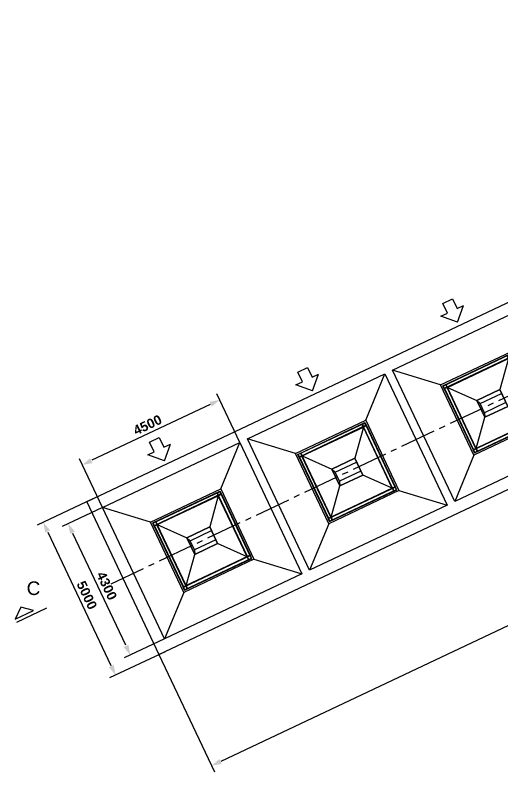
# Model space of a CAD drawing. Extents: x -115306 to 97263, y 46189 to 262006.
# Drawn here: x -70930 to -56493, y 187211 to 209611 of the extents above; entities that cross this region are included whole.
import ezdxf

# ---------------------------------------------------------------- set-up
doc = ezdxf.new("R2010")
doc.units = 0
doc.header["$LTSCALE"] = 508
doc.header["$PDMODE"] = 1
doc.header["$PDSIZE"] = -2
doc.linetypes.add('STYLE_06', pattern=[3.125, 2.083359, -0.347214, 0.347214, -0.347214])
doc.layers.get('0').update_dxf_attribs({"linetype": 'CONTINUOUS'})
doc.layers.get('DEFPOINTS').update_dxf_attribs({"linetype": 'CONTINUOUS'})
doc.layers.add('INSTALACION_NUEVA', color=7, linetype='CONTINUOUS')
doc.styles.add('ARIAL', font='arial.ttf')
doc.styles.add('ARIAL-B', font='arialbd.ttf')
doc.dimstyles.new('ISO', dxfattribs={"dimtxt": 282.222222, "dimasz": 317.5, "dimexe": 200, "dimexo": 0, "dimgap": 1, "dimtad": 1, "dimdec": 1, "dimzin": 15, "dimdsep": 46, "dimtxsty": 'ARIAL-B', "dimblk": 'VW_FILLEDARROW', "dimcen": 0, "dimadec": 0, "dimazin": 0, "dimtfac": 1, "dimtdec": 1, "dimtix": 1, "dimtmove": 0, "dimatfit": 0, "dimldrblk": 'VW_FILLEDARROW', "dimfxl": 1, "dimtolj": 1, "dimtzin": 15, "dimarcsym": 0})

# ---------------------------------------------------------------- blocks, each defined once
blk = doc.blocks.new('*U1048')
at = {"layer": 'INSTALACION_NUEVA', "color": 1, "linetype": 'Continuous'}
blk.add_lwpolyline([(-32783, -24356), (-34771, -25297), (-34814, -25207), (-32825, -24266)], close=True, dxfattribs=at)
at = {"layer": 'INSTALACION_NUEVA', "color": 5, "linetype": 'Continuous'}
for points in [[(-32787, -24347), (-34776, -25288), (-34810, -25216), (-32821, -24275)], [(-32868, -24386), (-32877, -24390), (-32911, -24318), (-32902, -24314)], [(-32787, -24347), (-32796, -24352), (-32830, -24279), (-32821, -24275)], [(-34810, -25216), (-34776, -25288), (-34767, -25284), (-34801, -25211)], [(-34728, -25177), (-34694, -25249), (-34685, -25245), (-34719, -25173)]]:
    blk.add_lwpolyline(points, close=True, dxfattribs=at)
blk = doc.blocks.new('*U1049')
at = {"layer": 'INSTALACION_NUEVA', "color": 1, "linetype": 'Continuous'}
blk.add_lwpolyline([(-31928, -26164), (-32018, -26207), (-32873, -24399), (-32783, -24356)], close=True, dxfattribs=at)
at = {"layer": 'INSTALACION_NUEVA', "color": 4, "linetype": 'Continuous'}
blk.add_lwpolyline([(-31937, -26169), (-32009, -26203), (-32864, -24395), (-32792, -24361)], close=True, dxfattribs=at)
blk = doc.blocks.new('*U1050')
at = {"layer": 'INSTALACION_NUEVA', "color": 1, "linetype": 'Continuous'}
blk.add_lwpolyline([(-31885, -26255), (-31928, -26164), (-33916, -27105), (-33874, -27195)], close=True, dxfattribs=at)
at = {"layer": 'INSTALACION_NUEVA', "color": 5, "linetype": 'Continuous'}
for points in [[(-31889, -26246), (-31923, -26173), (-33912, -27114), (-33878, -27186)], [(-31889, -26246), (-31923, -26173), (-31932, -26178), (-31898, -26250)], [(-31970, -26284), (-32005, -26212), (-32014, -26216), (-31979, -26289)], [(-33796, -27148), (-33831, -27076), (-33822, -27071), (-33787, -27144)], [(-33878, -27186), (-33912, -27114), (-33903, -27110), (-33869, -27182)]]:
    blk.add_lwpolyline(points, close=True, dxfattribs=at)
blk = doc.blocks.new('*U1051')
at = {"layer": 'INSTALACION_NUEVA', "color": 1, "linetype": 'Continuous'}
blk.add_lwpolyline([(-34771, -25297), (-33916, -27105), (-33826, -27062), (-34681, -25254)], close=True, dxfattribs=at)
at = {"layer": 'INSTALACION_NUEVA', "color": 4, "linetype": 'Continuous'}
blk.add_lwpolyline([(-34762, -25293), (-33907, -27101), (-33835, -27067), (-34690, -25259)], close=True, dxfattribs=at)
blk = doc.blocks.new('*U1052')
at = {"layer": 'INSTALACION_NUEVA', "color": 1, "linetype": 'Continuous'}
for p, q in [((-32873, -24399), (-33128, -25322)), ((-34681, -25254), (-33806, -25642)), ((-32018, -26207), (-32893, -25819)), ((-33826, -27062), (-33571, -26140))]:
    blk.add_line(p, q, dxfattribs=at)
for points in [[(-32018, -26207), (-33826, -27062), (-34681, -25254), (-32873, -24399)], [(-33806, -25642), (-33571, -26140), (-32893, -25819), (-33128, -25322)]]:
    blk.add_lwpolyline(points, close=True, dxfattribs=at)
blk = doc.blocks.new('*U1053')
at = {"layer": 'INSTALACION_NUEVA', "color": 1, "linetype": 'Continuous'}
for p, q in [((-33707, -25734), (-33806, -25642)), ((-33579, -26005), (-33571, -26140))]:
    blk.add_line(p, q, dxfattribs=at)
for points in [[(-33806, -25642), (-33128, -25322), (-32893, -25819), (-33571, -26140)], [(-33707, -25734), (-33075, -25435), (-32946, -25706), (-33579, -26005)]]:
    blk.add_lwpolyline(points, close=True, dxfattribs=at)
blk = doc.blocks.new('*U1054')
at = {"layer": 'INSTALACION_NUEVA', "color": 4}
for name in ['*U1048', '*U1049', '*U1051', '*U1053', '*U1050']:
    blk.add_blockref(name, (0, 0), dxfattribs=at)
at = {"layer": 'INSTALACION_NUEVA', "color": 1}
blk.add_blockref('*U1052', (0, 0), dxfattribs=at)
blk = doc.blocks.new('*U1055')
at = {"layer": 'INSTALACION_NUEVA', "color": 1, "linetype": 'Continuous'}
for p, q in [((-32801, -24199), (-32235, -22825)), ((-34881, -25183), (-36303, -24749)), ((-31818, -26279), (-30396, -26712)), ((-33897, -27262), (-34464, -28636))]:
    blk.add_line(p, q, dxfattribs=at)
for points in [[(-30396, -26712), (-34464, -28636), (-36303, -24749), (-32235, -22825)], [(-31818, -26279), (-33897, -27262), (-34881, -25183), (-32801, -24199)]]:
    blk.add_lwpolyline(points, close=True, dxfattribs=at)
at = {"layer": 'INSTALACION_NUEVA', "color": 4}
blk.add_blockref('*U1054', (0, 0), dxfattribs=at)
blk = doc.blocks.new('*U1056')
at = {"layer": 'INSTALACION_NUEVA', "color": 1, "linetype": 'Continuous'}
blk.add_lwpolyline([(-37077, -26387), (-39065, -27328), (-39108, -27237), (-37119, -26297)], close=True, dxfattribs=at)
at = {"layer": 'INSTALACION_NUEVA', "color": 5, "linetype": 'Continuous'}
for points in [[(-37081, -26378), (-39070, -27319), (-39104, -27246), (-37115, -26306)], [(-37162, -26417), (-37171, -26421), (-37205, -26349), (-37196, -26344)], [(-37081, -26378), (-37090, -26382), (-37124, -26310), (-37115, -26306)], [(-39104, -27246), (-39070, -27319), (-39061, -27314), (-39095, -27242)], [(-39023, -27208), (-38988, -27280), (-38979, -27276), (-39013, -27204)]]:
    blk.add_lwpolyline(points, close=True, dxfattribs=at)
blk = doc.blocks.new('*U1057')
at = {"layer": 'INSTALACION_NUEVA', "color": 1, "linetype": 'Continuous'}
blk.add_lwpolyline([(-36222, -28195), (-36312, -28238), (-37167, -26430), (-37077, -26387)], close=True, dxfattribs=at)
at = {"layer": 'INSTALACION_NUEVA', "color": 4, "linetype": 'Continuous'}
blk.add_lwpolyline([(-36231, -28199), (-36303, -28234), (-37158, -26426), (-37086, -26391)], close=True, dxfattribs=at)
blk = doc.blocks.new('*U1058')
at = {"layer": 'INSTALACION_NUEVA', "color": 1, "linetype": 'Continuous'}
blk.add_lwpolyline([(-36179, -28286), (-36222, -28195), (-38210, -29136), (-38168, -29226)], close=True, dxfattribs=at)
at = {"layer": 'INSTALACION_NUEVA', "color": 5, "linetype": 'Continuous'}
for points in [[(-36183, -28277), (-36217, -28204), (-38206, -29145), (-38172, -29217)], [(-36183, -28277), (-36217, -28204), (-36226, -28209), (-36192, -28281)], [(-36264, -28315), (-36299, -28243), (-36308, -28247), (-36273, -28319)], [(-38090, -29179), (-38125, -29106), (-38116, -29102), (-38081, -29174)], [(-38172, -29217), (-38206, -29145), (-38197, -29141), (-38163, -29213)]]:
    blk.add_lwpolyline(points, close=True, dxfattribs=at)
blk = doc.blocks.new('*U1059')
at = {"layer": 'INSTALACION_NUEVA', "color": 1, "linetype": 'Continuous'}
blk.add_lwpolyline([(-39065, -27328), (-38210, -29136), (-38120, -29093), (-38975, -27285)], close=True, dxfattribs=at)
at = {"layer": 'INSTALACION_NUEVA', "color": 4, "linetype": 'Continuous'}
blk.add_lwpolyline([(-39056, -27323), (-38201, -29131), (-38129, -29097), (-38984, -27289)], close=True, dxfattribs=at)
blk = doc.blocks.new('*U1060')
at = {"layer": 'INSTALACION_NUEVA', "color": 1, "linetype": 'Continuous'}
for p, q in [((-37167, -26430), (-37422, -27353)), ((-38975, -27285), (-38100, -27673)), ((-36312, -28238), (-37187, -27850)), ((-38120, -29093), (-37865, -28170))]:
    blk.add_line(p, q, dxfattribs=at)
for points in [[(-36312, -28238), (-38120, -29093), (-38975, -27285), (-37167, -26430)], [(-38100, -27673), (-37865, -28170), (-37187, -27850), (-37422, -27353)]]:
    blk.add_lwpolyline(points, close=True, dxfattribs=at)
blk = doc.blocks.new('*U1061')
at = {"layer": 'INSTALACION_NUEVA', "color": 1, "linetype": 'Continuous'}
for p, q in [((-38001, -27765), (-38100, -27673)), ((-37873, -28036), (-37865, -28170))]:
    blk.add_line(p, q, dxfattribs=at)
for points in [[(-38100, -27673), (-37422, -27353), (-37187, -27850), (-37865, -28170)], [(-38001, -27765), (-37369, -27466), (-37240, -27737), (-37873, -28036)]]:
    blk.add_lwpolyline(points, close=True, dxfattribs=at)
blk = doc.blocks.new('*U1062')
at = {"layer": 'INSTALACION_NUEVA', "color": 4}
for name in ['*U1056', '*U1057', '*U1059', '*U1061', '*U1058']:
    blk.add_blockref(name, (0, 0), dxfattribs=at)
at = {"layer": 'INSTALACION_NUEVA', "color": 1}
blk.add_blockref('*U1060', (0, 0), dxfattribs=at)
blk = doc.blocks.new('*U1063')
at = {"layer": 'INSTALACION_NUEVA', "color": 1, "linetype": 'Continuous'}
for p, q in [((-37096, -26230), (-36529, -24856)), ((-39175, -27214), (-40597, -26780)), ((-36112, -28309), (-34690, -28743)), ((-38191, -29293), (-38758, -30667))]:
    blk.add_line(p, q, dxfattribs=at)
for points in [[(-34690, -28743), (-38758, -30667), (-40597, -26780), (-36529, -24856)], [(-36112, -28309), (-38191, -29293), (-39175, -27214), (-37096, -26230)]]:
    blk.add_lwpolyline(points, close=True, dxfattribs=at)
at = {"layer": 'INSTALACION_NUEVA', "color": 4}
blk.add_blockref('*U1062', (0, 0), dxfattribs=at)
blk = doc.blocks.new('*U1064')
at = {"layer": 'INSTALACION_NUEVA', "color": 1, "linetype": 'Continuous'}
blk.add_lwpolyline([(-41371, -28418), (-43359, -29359), (-43402, -29268), (-41413, -28328)], close=True, dxfattribs=at)
at = {"layer": 'INSTALACION_NUEVA', "color": 5, "linetype": 'Continuous'}
for points in [[(-41375, -28409), (-43364, -29349), (-43398, -29277), (-41409, -28337)], [(-41456, -28447), (-41465, -28452), (-41499, -28379), (-41490, -28375)], [(-41375, -28409), (-41384, -28413), (-41418, -28341), (-41409, -28337)], [(-43398, -29277), (-43364, -29349), (-43355, -29345), (-43389, -29273)], [(-43317, -29239), (-43282, -29311), (-43273, -29307), (-43307, -29234)]]:
    blk.add_lwpolyline(points, close=True, dxfattribs=at)
blk = doc.blocks.new('*U1065')
at = {"layer": 'INSTALACION_NUEVA', "color": 1, "linetype": 'Continuous'}
blk.add_lwpolyline([(-40516, -30226), (-40606, -30269), (-41461, -28461), (-41371, -28418)], close=True, dxfattribs=at)
at = {"layer": 'INSTALACION_NUEVA', "color": 4, "linetype": 'Continuous'}
blk.add_lwpolyline([(-40525, -30230), (-40597, -30264), (-41452, -28456), (-41380, -28422)], close=True, dxfattribs=at)
blk = doc.blocks.new('*U1066')
at = {"layer": 'INSTALACION_NUEVA', "color": 1, "linetype": 'Continuous'}
blk.add_lwpolyline([(-40473, -30316), (-40516, -30226), (-42504, -31167), (-42462, -31257)], close=True, dxfattribs=at)
at = {"layer": 'INSTALACION_NUEVA', "color": 5, "linetype": 'Continuous'}
for points in [[(-40477, -30307), (-40511, -30235), (-42500, -31176), (-42466, -31248)], [(-40477, -30307), (-40511, -30235), (-40520, -30239), (-40486, -30312)], [(-40558, -30346), (-40593, -30273), (-40602, -30278), (-40567, -30350)], [(-42385, -31209), (-42419, -31137), (-42410, -31133), (-42375, -31205)], [(-42466, -31248), (-42500, -31176), (-42491, -31171), (-42457, -31244)]]:
    blk.add_lwpolyline(points, close=True, dxfattribs=at)
blk = doc.blocks.new('*U1067')
at = {"layer": 'INSTALACION_NUEVA', "color": 1, "linetype": 'Continuous'}
blk.add_lwpolyline([(-43359, -29359), (-42504, -31167), (-42414, -31124), (-43269, -29316)], close=True, dxfattribs=at)
at = {"layer": 'INSTALACION_NUEVA', "color": 4, "linetype": 'Continuous'}
blk.add_lwpolyline([(-43350, -29354), (-42495, -31162), (-42423, -31128), (-43278, -29320)], close=True, dxfattribs=at)
blk = doc.blocks.new('*U1068')
at = {"layer": 'INSTALACION_NUEVA', "color": 1, "linetype": 'Continuous'}
for p, q in [((-41461, -28461), (-41716, -29383)), ((-43269, -29316), (-42394, -29704)), ((-40606, -30269), (-41481, -29881)), ((-42414, -31124), (-42159, -30201))]:
    blk.add_line(p, q, dxfattribs=at)
for points in [[(-40606, -30269), (-42414, -31124), (-43269, -29316), (-41461, -28461)], [(-42394, -29704), (-42159, -30201), (-41481, -29881), (-41716, -29383)]]:
    blk.add_lwpolyline(points, close=True, dxfattribs=at)
blk = doc.blocks.new('*U1069')
at = {"layer": 'INSTALACION_NUEVA', "color": 1, "linetype": 'Continuous'}
for p, q in [((-42295, -29796), (-42394, -29704)), ((-42167, -30067), (-42159, -30201))]:
    blk.add_line(p, q, dxfattribs=at)
for points in [[(-42394, -29704), (-41716, -29383), (-41481, -29881), (-42159, -30201)], [(-42295, -29796), (-41663, -29496), (-41534, -29768), (-42167, -30067)]]:
    blk.add_lwpolyline(points, close=True, dxfattribs=at)
blk = doc.blocks.new('*U1070')
at = {"layer": 'INSTALACION_NUEVA', "color": 4}
for name in ['*U1064', '*U1065', '*U1067', '*U1069', '*U1066']:
    blk.add_blockref(name, (0, 0), dxfattribs=at)
at = {"layer": 'INSTALACION_NUEVA', "color": 1}
blk.add_blockref('*U1068', (0, 0), dxfattribs=at)
blk = doc.blocks.new('*U1071')
at = {"layer": 'INSTALACION_NUEVA', "color": 1, "linetype": 'Continuous'}
for p, q in [((-41390, -28261), (-40823, -26887)), ((-43469, -29244), (-44891, -28811)), ((-40406, -30340), (-38984, -30774)), ((-42485, -31323), (-43052, -32698))]:
    blk.add_line(p, q, dxfattribs=at)
for points in [[(-38984, -30774), (-43052, -32698), (-44891, -28811), (-40823, -26887)], [(-40406, -30340), (-42485, -31323), (-43469, -29244), (-41390, -28261)]]:
    blk.add_lwpolyline(points, close=True, dxfattribs=at)
at = {"layer": 'INSTALACION_NUEVA', "color": 4}
blk.add_blockref('*U1070', (0, 0), dxfattribs=at)
blk = doc.blocks.new('*U1072')
at = {"layer": 'INSTALACION_NUEVA', "color": 1, "linetype": 'Continuous'}
blk.add_lwpolyline([(-12754, -18756), (-14892, -14236), (-45357, -28644), (-43219, -33164)], close=True, dxfattribs=at)
at = {"layer": 'INSTALACION_NUEVA', "color": 6}
for name in ['*U1055', '*U1063', '*U1071']:
    blk.add_blockref(name, (0, 0), dxfattribs=at)
blk = doc.blocks.new('VW_FILLEDARROW')
at = {"color": 0}
blk.add_solid([(0, 0), (-0.93, -0.249), (-0.93, 0.249)], dxfattribs=at)
blk = doc.blocks.new('*D1723')
at = {"layer": 'DEFPOINTS', "color": 0, "linetype": 'Continuous'}
for p in [(-36209, 205091), (-34653, 201800), (-66674, 190683)]:
    blk.add_point(p, dxfattribs=at)
at = {"layer": 'INSTALACION_NUEVA', "color": 0, "linetype": 'Continuous', "lineweight": -2}
for p, q in [((-36209, 205091), (-34567, 201619)), ((-64831, 187528), (-34940, 201664)), ((-66674, 190683), (-65032, 187211))]:
    blk.add_line(p, q, dxfattribs=at)
at = {"layer": 'INSTALACION_NUEVA', "color": 0, "linetype": 'Continuous', "lineweight": -2, "xscale": 317.5, "yscale": 317.5, "zscale": 317.5}
for p, rotation in [((-34653, 201800), 25.31072557797324), ((-65118, 187392), 205.3107255779732)]:
    blk.add_blockref('VW_FILLEDARROW', p, dxfattribs=dict(at, rotation=rotation))
at = {"layer": 'INSTALACION_NUEVA', "color": 0, "linetype": 'Continuous', "insert": (-49990, 194817), "char_height": 282.2, "attachment_point": 5, "rotation": 25.3107, "style": 'ARIAL-B'}
blk.add_mtext('\\A1;33700', dxfattribs=at)
blk = doc.blocks.new('*D1724')
at = {"layer": 'DEFPOINTS', "color": 0, "linetype": 'Continuous'}
for p in [(-68631, 195289), (-66493, 190769), (-67957, 190076)]:
    blk.add_point(p, dxfattribs=at)
at = {"layer": 'INSTALACION_NUEVA', "color": 0, "linetype": 'Continuous', "lineweight": -2}
for p, q in [((-68631, 195289), (-70276, 194511)), ((-69959, 194309), (-68093, 190363)), ((-66493, 190769), (-68138, 189991))]:
    blk.add_line(p, q, dxfattribs=at)
at = {"layer": 'INSTALACION_NUEVA', "color": 0, "linetype": 'Continuous', "lineweight": -2, "xscale": 317.5, "yscale": 317.5, "zscale": 317.5}
for p, rotation in [((-70095, 194596), 115.3107255779734), ((-67957, 190076), 295.3107255779735)]:
    blk.add_blockref('VW_FILLEDARROW', p, dxfattribs=dict(at, rotation=rotation))
at = {"layer": 'INSTALACION_NUEVA', "color": 0, "linetype": 'Continuous', "insert": (-68806, 192441), "char_height": 282.2, "attachment_point": 5, "rotation": 295.3107, "style": 'ARIAL-B'}
blk.add_mtext('\\A1;5000', dxfattribs=at)
blk = doc.blocks.new('*D1725')
at = {"layer": 'DEFPOINTS', "color": 0, "linetype": 'Continuous'}
for p in [(-68346, 195037), (-69358, 194558), (-66508, 191150)]:
    blk.add_point(p, dxfattribs=at)
at = {"layer": 'INSTALACION_NUEVA', "color": 0, "linetype": 'Continuous', "lineweight": -2}
for p, q in [((-68346, 195037), (-69539, 194473)), ((-67655, 190958), (-69222, 194271)), ((-66508, 191150), (-67700, 190585))]:
    blk.add_line(p, q, dxfattribs=at)
at = {"layer": 'INSTALACION_NUEVA', "color": 0, "linetype": 'Continuous', "lineweight": -2, "xscale": 317.5, "yscale": 317.5, "zscale": 317.5}
for p, rotation in [((-69358, 194558), 115.3107255779733), ((-67520, 190671), 295.3107255779734)]:
    blk.add_blockref('VW_FILLEDARROW', p, dxfattribs=dict(at, rotation=rotation))
at = {"layer": 'INSTALACION_NUEVA', "color": 0, "linetype": 'Continuous', "insert": (-68218, 192719), "char_height": 282.2, "attachment_point": 5, "rotation": 295.3107, "style": 'ARIAL-B'}
blk.add_mtext('\\A1;4300', dxfattribs=at)
blk = doc.blocks.new('*U1234')
at = {"layer": 'INSTALACION_NUEVA', "color": 3, "linetype": 'Continuous'}
blk.add_line((-46543, -31795), (-47431, -32211), dxfattribs=at)
at = {"layer": 'INSTALACION_NUEVA', "color": 7, "linetype": 'Continuous'}
blk.add_lwpolyline([(-47309, -31762), (-47475, -32115), (-46932, -31861)], close=True, dxfattribs=at)
at = {"layer": 'INSTALACION_NUEVA', "color": 4, "insert": (-47134, -31000), "char_height": 401, "attachment_point": 1, "style": 'ARIAL'}
blk.add_mtext('C', dxfattribs=at)
blk = doc.blocks.new('*U1155')
at = {"layer": 'INSTALACION_NUEVA', "color": 4, "linetype": 'Continuous'}
for p, q in [((-39109, -24801), (-38822, -24665)), ((-38973, -25087), (-39109, -24801)), ((-38822, -24665), (-38687, -24952)), ((-38687, -24952), (-38495, -24861)), ((-38671, -25355), (-38495, -24861)), ((-39165, -25178), (-38973, -25087)), ((-38671, -25355), (-39165, -25178))]:
    blk.add_line(p, q, dxfattribs=at)
blk = doc.blocks.new('*D1726')
at = {"layer": 'DEFPOINTS', "color": 0, "linetype": 'Continuous'}
for p in [(-64278, 196961), (-68942, 196297), (-68346, 195037)]:
    blk.add_point(p, dxfattribs=at)
at = {"layer": 'INSTALACION_NUEVA', "color": 0, "linetype": 'Continuous', "lineweight": -2}
for p, q in [((-64278, 196961), (-64960, 198402)), ((-65161, 198086), (-68655, 196433)), ((-68346, 195037), (-69028, 196478))]:
    blk.add_line(p, q, dxfattribs=at)
at = {"layer": 'INSTALACION_NUEVA', "color": 0, "linetype": 'Continuous', "lineweight": -2, "xscale": 317.5, "yscale": 317.5, "zscale": 317.5}
for p, rotation in [((-64874, 198221), 25.31072557797277), ((-68942, 196297), 205.3107255779727)]:
    blk.add_blockref('VW_FILLEDARROW', p, dxfattribs=dict(at, rotation=rotation))
at = {"layer": 'INSTALACION_NUEVA', "color": 0, "linetype": 'Continuous', "insert": (-67012, 197480), "char_height": 282.2, "attachment_point": 5, "rotation": 25.3107, "style": 'ARIAL-B'}
blk.add_mtext('\\A1;4500', dxfattribs=at)
blk = doc.blocks.new('*U1156')
at = {"layer": 'INSTALACION_NUEVA', "color": 4, "linetype": 'Continuous'}
for p, q in [((-43493, -26874), (-43207, -26739)), ((-43358, -27161), (-43493, -26874)), ((-43207, -26739), (-43071, -27025)), ((-43071, -27025), (-42880, -26935)), ((-43055, -27428), (-42880, -26935)), ((-43549, -27251), (-43358, -27161)), ((-43055, -27428), (-43549, -27251))]:
    blk.add_line(p, q, dxfattribs=at)
blk = doc.blocks.new('*U1154')
at = {"layer": 'INSTALACION_NUEVA', "color": 4, "linetype": 'Continuous'}
for p, q in [((-34815, -22770), (-34528, -22634)), ((-34679, -23057), (-34815, -22770)), ((-34528, -22634), (-34393, -22921)), ((-34393, -22921), (-34201, -22830)), ((-34377, -23324), (-34201, -22830)), ((-34871, -23147), (-34679, -23057)), ((-34377, -23324), (-34871, -23147))]:
    blk.add_line(p, q, dxfattribs=at)

msp = doc.modelspace()

# ---------------------------------------------------------------- linework, layer by layer
at = {"layer": 'INSTALACION_NUEVA', "color": 4, "linetype": 'STYLE_06'}
msp.add_line((-68091.51, 192778.25), (-33864.64, 208965.06), dxfattribs=at)

# ---------------------------------------------------------------- block references
at = {"layer": 'INSTALACION_NUEVA', "color": 4}
for name in ['*U1072', '*U1154', '*U1155', '*U1156', '*U1234']:
    msp.add_blockref(name, (-23455.21, 223847.38), dxfattribs=at)

# ---------------------------------------------------------------- dimensions: what is measured, and where the dimension line sits
at = {"layer": 'INSTALACION_NUEVA', "color": 4, "linetype": 'Continuous'}
for p1, p2, distance, picture, middle in [((-66674.16, 190683.35), (-36209.27, 205091.01), -3640.8, '*D1723', (-49989.53, 194816.55)), ((-64277.86, 196960.69), (-68345.87, 195036.82), -1394.5, '*D1726', (-67012.41, 197480.05)), ((-68631, 195288.87), (-66493.36, 190768.85), -1619.6, '*D1724', (-68805.64, 192440.8)), ((-66507.5, 191149.61), (-68345.87, 195036.82), 1119.6, '*D1725', (-68218.14, 192718.91))]:
    dim = msp.add_aligned_dim(p1=p1, p2=p2, distance=distance, dimstyle='ISO', override={"dimgap": 100, "dimpost": '<>', "dimtxsty": 'ARIAL-B'}, dxfattribs=at)
    dim.commit()
    dim.dimension.update_dxf_attribs({"geometry": picture, "text_midpoint": middle})

doc.saveas('drawing.dxf')
